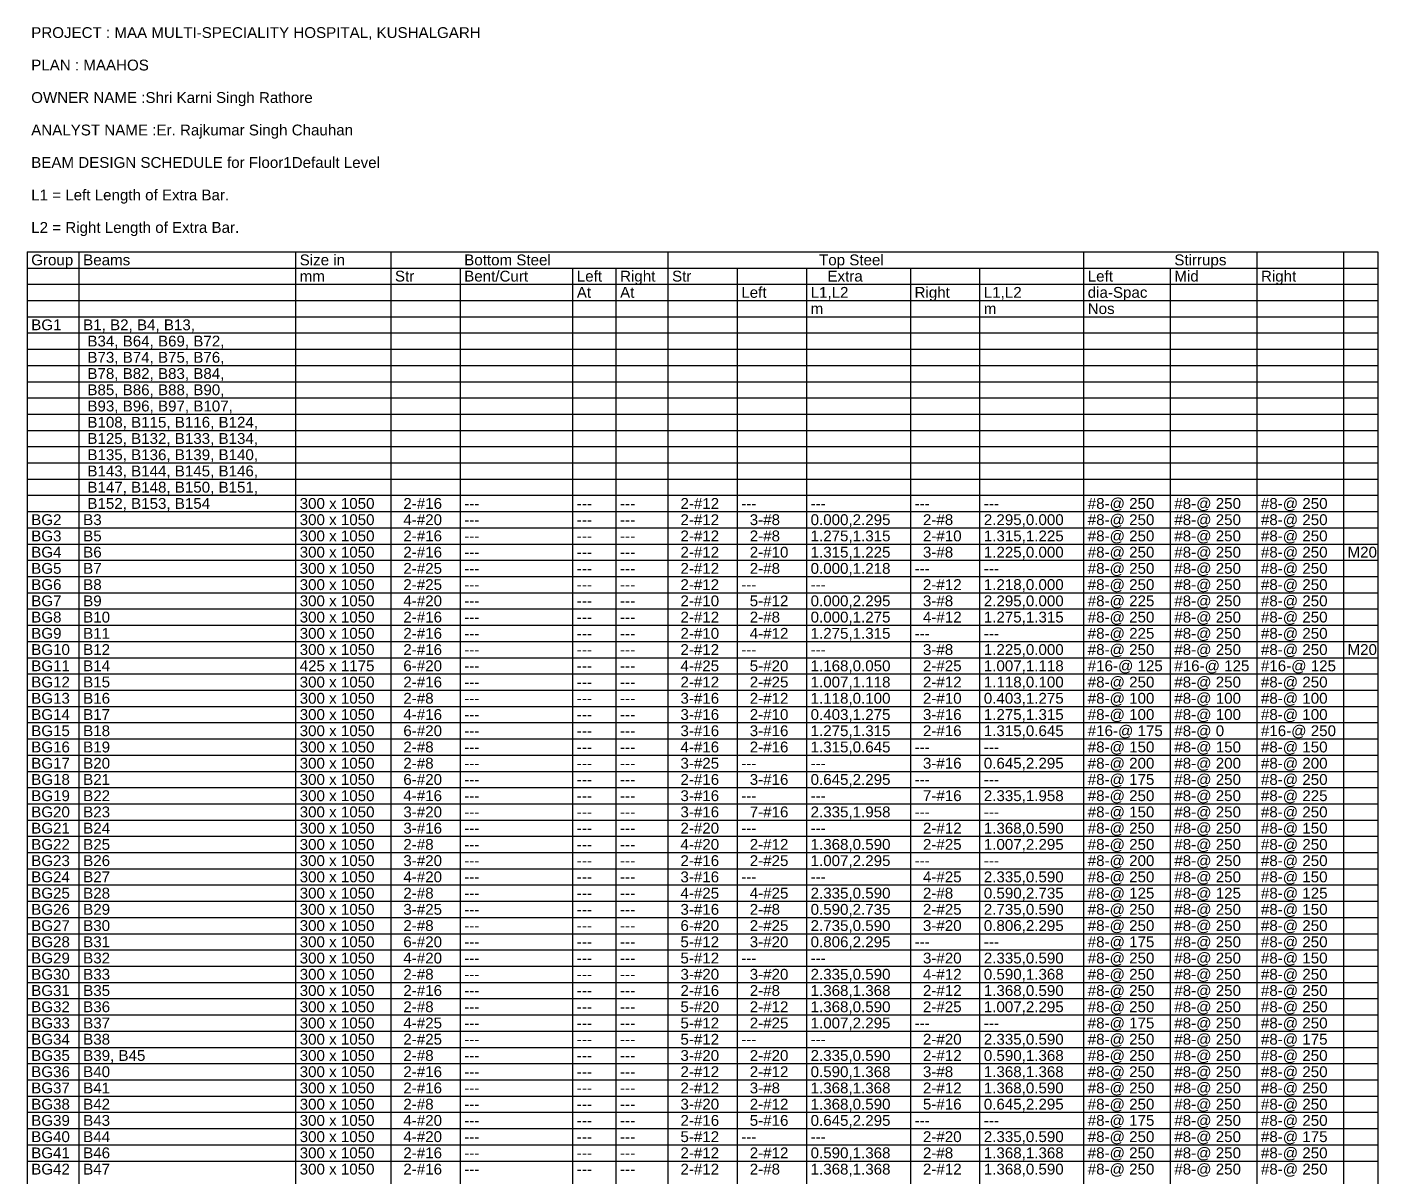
# Model space of a CAD drawing. Extents: x 26.9 to 95.5, y 3.3 to 59.7.
# Drawn here: x 70.56 to 95.52, y 34.95 to 56.2 of the extents above; entities that cross this region are included whole.
import ezdxf

# ---------------------------------------------------------------- set-up
doc = ezdxf.new("R2010")
doc.units = 0
doc.layers.add('Schedule', color=3, linetype='CONTINUOUS')
doc.styles.add('STRUDS_Arial', font='ARIAL.TTF', dxfattribs={"height": 0.04})

msp = doc.modelspace()

# ---------------------------------------------------------------- linework, layer by layer
at = {"layer": 'Schedule'}
for p, q in [((70.558, 52.05), (70.558, 15.4501)), ((70.558, 52.05), (95.518, 52.05)), ((71.518, 52.05), (71.518, 15.4501)), ((75.518, 52.05), (75.518, 15.4501)), ((77.278, 52.05), (77.278, 15.4501)), ((82.398, 52.05), (82.398, 15.4501)), ((90.078, 52.05), (90.078, 15.4501)), ((93.278, 52.05), (93.278, 15.4501)), ((94.878, 52.05), (94.878, 15.4501)), ((95.518, 52.05), (95.518, 15.4501)), ((70.558, 51.75), (95.518, 51.75)), ((78.558, 51.75), (78.558, 15.4501)), ((80.638, 51.75), (80.638, 15.4501)), ((81.438, 51.75), (81.438, 15.4501)), ((83.678, 51.75), (83.678, 15.4501)), ((84.958, 51.75), (84.958, 15.4501)), ((86.878, 51.75), (86.878, 15.4501)), ((88.158, 51.75), (88.158, 15.4501)), ((91.678, 51.75), (91.678, 15.4501)), ((70.558, 51.45), (95.518, 51.45)), ((70.558, 51.15), (95.518, 51.15)), ((70.558, 50.85), (95.518, 50.85)), ((70.558, 50.55), (95.518, 50.55)), ((70.558, 50.25), (95.518, 50.25)), ((70.558, 49.95), (95.518, 49.95)), ((70.558, 49.65), (95.518, 49.65)), ((70.558, 49.35), (95.518, 49.35)), ((70.558, 49.05), (95.518, 49.05)), ((70.558, 48.75), (95.518, 48.75)), ((70.558, 48.45), (95.518, 48.45)), ((70.558, 48.15), (95.518, 48.15)), ((70.558, 47.85), (95.518, 47.85)), ((70.558, 47.55), (95.518, 47.55)), ((70.558, 47.25), (95.518, 47.25)), ((70.558, 46.95), (95.518, 46.95)), ((70.558, 46.65), (95.518, 46.65)), ((70.558, 46.35), (95.518, 46.35)), ((70.558, 46.05), (95.518, 46.05)), ((70.558, 45.75), (95.518, 45.75)), ((70.558, 45.45), (95.518, 45.45)), ((70.558, 45.15), (95.518, 45.15)), ((70.558, 44.85), (95.518, 44.85)), ((70.558, 44.55), (95.518, 44.55)), ((70.558, 44.25), (95.518, 44.25)), ((70.558, 43.95), (95.518, 43.95)), ((70.558, 43.65), (95.518, 43.65)), ((70.558, 43.35), (95.518, 43.35)), ((70.558, 43.05), (95.518, 43.05)), ((70.558, 42.75), (95.518, 42.75)), ((70.558, 42.45), (95.518, 42.45)), ((70.558, 42.15), (95.518, 42.15)), ((70.558, 41.85), (95.518, 41.85)), ((70.558, 41.55), (95.518, 41.55)), ((70.558, 41.25), (95.518, 41.25)), ((70.558, 40.95), (95.518, 40.95)), ((70.558, 40.65), (95.518, 40.65)), ((70.558, 40.35), (95.518, 40.35)), ((70.558, 40.05), (95.518, 40.05)), ((70.558, 39.75), (95.518, 39.75)), ((70.558, 39.45), (95.518, 39.45)), ((70.558, 39.15), (95.518, 39.15)), ((70.558, 38.85), (95.518, 38.85)), ((70.558, 38.55), (95.518, 38.55)), ((70.558, 38.25), (95.518, 38.25)), ((70.558, 37.95), (95.518, 37.95)), ((70.558, 37.65), (95.518, 37.65)), ((70.558, 37.35), (95.518, 37.35)), ((70.558, 37.05), (95.518, 37.05)), ((70.558, 36.75), (95.518, 36.75)), ((70.558, 36.45), (95.518, 36.45)), ((70.558, 36.15), (95.518, 36.15)), ((70.558, 35.85), (95.518, 35.85)), ((70.558, 35.55), (95.518, 35.55)), ((70.558, 35.25), (95.518, 35.25))]:
    msp.add_line(p, q, dxfattribs=at)

# ---------------------------------------------------------------- texts
at = {"layer": 'Schedule', "style": 'STRUDS_Arial'}
for s, p in [(' PROJECT : MAA MULTI-SPECIALITY HOSPITAL, KUSHALGARH', (70.558, 56)), (' PLAN : MAAHOS', (70.558, 55.4)), (' OWNER NAME :Shri Karni Singh Rathore', (70.558, 54.8)), (' ANALYST NAME :Er. Rajkumar Singh Chauhan', (70.558, 54.2)), (' BEAM DESIGN SCHEDULE for Floor1Default Level', (70.558, 53.6)), (' L1 = Left Length of Extra Bar.', (70.558, 53)), (' L2 = Right Length of Extra Bar.', (70.558, 52.4)), (' Group', (70.558, 51.8)), (' Beams', (71.518, 51.8)), (' Size in', (75.518, 51.8)), (' Bottom Steel', (78.558, 51.8)), ('   Top Steel', (84.958, 51.8)), (' Stirrups', (91.678, 51.8)), (' Str', (77.278, 51.5)), (' Bent/Curt', (78.558, 51.5)), (' Left', (80.638, 51.5)), (' Right', (81.438, 51.5)), (' Str', (82.398, 51.5)), ('     Extra', (84.958, 51.5)), (' Left', (90.078, 51.5)), (' Mid', (91.678, 51.5)), (' Right', (93.278, 51.5)), (' mm', (75.518, 51.5)), (' At', (80.638, 51.2)), (' At', (81.438, 51.2)), (' Left', (83.678, 51.2)), (' L1,L2', (84.958, 51.2)), (' Right', (86.878, 51.2)), (' L1,L2', (88.158, 51.2)), (' dia-Spac', (90.078, 51.2)), (' m', (84.958, 50.9)), (' m', (88.158, 50.9)), (' Nos', (90.078, 50.9)), (' BG1', (70.558, 50.6)), (' B1, B2, B4, B13,', (71.518, 50.6)), ('  B34, B64, B69, B72,', (71.518, 50.3)), ('  B73, B74, B75, B76,', (71.518, 50)), ('  B78, B82, B83, B84,', (71.518, 49.7)), ('  B85, B86, B88, B90,', (71.518, 49.4)), ('  B93, B96, B97, B107,', (71.518, 49.1)), ('  B108, B115, B116, B124,', (71.518, 48.8)), ('  B125, B132, B133, B134,', (71.518, 48.5)), ('  B135, B136, B139, B140,', (71.518, 48.2)), ('  B143, B144, B145, B146,', (71.518, 47.9)), ('  B147, B148, B150, B151,', (71.518, 47.6)), ('  B152, B153, B154', (71.518, 47.3)), (' 300 x 1050', (75.518, 47.3)), ('   2-#16', (77.278, 47.3)), ('   2-#12', (82.398, 47.3)), (' #8-@ 250', (90.078, 47.3)), (' #8-@ 250', (91.678, 47.3)), (' #8-@ 250', (93.278, 47.3)), (' BG2', (70.558, 47)), (' B3', (71.518, 47)), (' 300 x 1050', (75.518, 47)), ('   4-#20', (77.278, 47)), (' ---', (78.558, 47.3)), (' ---', (80.638, 47.3)), (' ---', (81.438, 47.3)), ('   2-#12', (82.398, 47)), (' ---', (83.678, 47.3)), ('   3-#8', (83.678, 47)), (' 0.000,2.295', (84.958, 47)), (' ---', (84.958, 47.3)), (' ---', (86.878, 47.3)), ('   2-#8', (86.878, 47)), (' ---', (88.158, 47.3)), (' 2.295,0.000', (88.158, 47)), (' #8-@ 250', (90.078, 47)), (' #8-@ 250', (91.678, 47)), (' #8-@ 250', (93.278, 47)), (' ---', (78.558, 47)), (' ---', (80.638, 47)), (' ---', (81.438, 47)), (' BG3', (70.558, 46.7)), (' B5', (71.518, 46.7)), (' 300 x 1050', (75.518, 46.7)), ('   2-#16', (77.278, 46.7)), (' ---', (78.558, 46.7)), (' ---', (80.638, 46.7)), (' ---', (81.438, 46.7)), ('   2-#12', (82.398, 46.7)), ('   2-#8', (83.678, 46.7)), (' 1.275,1.315', (84.958, 46.7)), ('   2-#10', (86.878, 46.7)), (' 1.315,1.225', (88.158, 46.7)), (' #8-@ 250', (90.078, 46.7)), (' #8-@ 250', (91.678, 46.7)), (' #8-@ 250', (93.278, 46.7)), (' BG4', (70.558, 46.4)), (' B6', (71.518, 46.4)), (' 300 x 1050', (75.518, 46.4)), ('   2-#16', (77.278, 46.4)), (' ---', (78.558, 46.4)), (' ---', (80.638, 46.4)), (' ---', (81.438, 46.4)), ('   2-#12', (82.398, 46.4)), ('   2-#10', (83.678, 46.4)), (' 1.315,1.225', (84.958, 46.4)), ('   3-#8', (86.878, 46.4)), (' 1.225,0.000', (88.158, 46.4)), (' #8-@ 250', (90.078, 46.4)), (' #8-@ 250', (91.678, 46.4)), (' #8-@ 250', (93.278, 46.4)), (' M20', (94.878, 46.4)), (' BG5', (70.558, 46.1)), (' B7', (71.518, 46.1)), (' 300 x 1050', (75.518, 46.1)), ('   2-#25', (77.278, 46.1)), (' ---', (78.558, 46.1)), (' ---', (80.638, 46.1)), (' ---', (81.438, 46.1)), ('   2-#12', (82.398, 46.1)), ('   2-#8', (83.678, 46.1)), (' 0.000,1.218', (84.958, 46.1)), (' ---', (86.878, 46.1)), (' ---', (88.158, 46.1)), (' #8-@ 250', (90.078, 46.1)), (' #8-@ 250', (91.678, 46.1)), (' #8-@ 250', (93.278, 46.1)), (' BG6', (70.558, 45.8)), (' B8', (71.518, 45.8)), (' 300 x 1050', (75.518, 45.8)), ('   2-#25', (77.278, 45.8)), ('   2-#12', (82.398, 45.8)), ('   2-#12', (86.878, 45.8)), (' 1.218,0.000', (88.158, 45.8)), (' #8-@ 250', (90.078, 45.8)), (' #8-@ 250', (91.678, 45.8)), (' #8-@ 250', (93.278, 45.8)), (' BG7', (70.558, 45.5)), (' B9', (71.518, 45.5)), (' 300 x 1050', (75.518, 45.5)), ('   4-#20', (77.278, 45.5)), (' ---', (78.558, 45.8)), (' ---', (80.638, 45.8)), (' ---', (81.438, 45.8)), ('   2-#10', (82.398, 45.5)), (' ---', (83.678, 45.8)), ('   5-#12', (83.678, 45.5)), (' 0.000,2.295', (84.958, 45.5)), (' ---', (84.958, 45.8)), ('   3-#8', (86.878, 45.5)), (' 2.295,0.000', (88.158, 45.5)), (' #8-@ 225', (90.078, 45.5)), (' #8-@ 250', (91.678, 45.5)), (' #8-@ 250', (93.278, 45.5)), (' ---', (78.558, 45.5)), (' ---', (80.638, 45.5)), (' ---', (81.438, 45.5)), (' BG8', (70.558, 45.2)), (' B10', (71.518, 45.2)), (' 300 x 1050', (75.518, 45.2)), ('   2-#16', (77.278, 45.2)), (' ---', (78.558, 45.2)), (' ---', (80.638, 45.2)), (' ---', (81.438, 45.2)), ('   2-#12', (82.398, 45.2)), ('   2-#8', (83.678, 45.2)), (' 0.000,1.275', (84.958, 45.2)), ('   4-#12', (86.878, 45.2)), (' 1.275,1.315', (88.158, 45.2)), (' #8-@ 250', (90.078, 45.2)), (' #8-@ 250', (91.678, 45.2)), (' #8-@ 250', (93.278, 45.2)), (' BG9', (70.558, 44.9)), (' B11', (71.518, 44.9)), (' 300 x 1050', (75.518, 44.9)), ('   2-#16', (77.278, 44.9)), (' ---', (78.558, 44.9)), (' ---', (80.638, 44.9)), (' ---', (81.438, 44.9)), ('   2-#10', (82.398, 44.9)), ('   4-#12', (83.678, 44.9)), (' 1.275,1.315', (84.958, 44.9)), (' ---', (86.878, 44.9)), (' ---', (88.158, 44.9)), (' #8-@ 225', (90.078, 44.9)), (' #8-@ 250', (91.678, 44.9)), (' #8-@ 250', (93.278, 44.9)), (' BG10', (70.558, 44.6)), (' B12', (71.518, 44.6)), (' 300 x 1050', (75.518, 44.6)), ('   2-#16', (77.278, 44.6)), (' ---', (78.558, 44.6)), (' ---', (80.638, 44.6)), (' ---', (81.438, 44.6)), ('   2-#12', (82.398, 44.6)), (' ---', (83.678, 44.6)), (' ---', (84.958, 44.6)), ('   3-#8', (86.878, 44.6)), (' 1.225,0.000', (88.158, 44.6)), (' #8-@ 250', (90.078, 44.6)), (' #8-@ 250', (91.678, 44.6)), (' #8-@ 250', (93.278, 44.6)), (' M20', (94.878, 44.6)), (' BG11', (70.558, 44.3)), (' B14', (71.518, 44.3)), (' 425 x 1175', (75.518, 44.3)), ('   6-#20', (77.278, 44.3)), ('   4-#25', (82.398, 44.3)), ('   5-#20', (83.678, 44.3)), (' 1.168,0.050', (84.958, 44.3)), ('   2-#25', (86.878, 44.3)), (' 1.007,1.118', (88.158, 44.3)), (' #16-@ 125', (90.078, 44.3)), (' #16-@ 125', (91.678, 44.3)), (' #16-@ 125', (93.278, 44.3)), (' BG12', (70.558, 44)), (' B15', (71.518, 44)), (' 300 x 1050', (75.518, 44)), ('   2-#16', (77.278, 44)), (' ---', (78.558, 44.3)), (' ---', (80.638, 44.3)), (' ---', (81.438, 44.3)), ('   2-#12', (82.398, 44)), ('   2-#25', (83.678, 44)), (' 1.007,1.118', (84.958, 44)), ('   2-#12', (86.878, 44)), (' 1.118,0.100', (88.158, 44)), (' #8-@ 250', (90.078, 44)), (' #8-@ 250', (91.678, 44)), (' #8-@ 250', (93.278, 44)), (' ---', (78.558, 44)), (' ---', (80.638, 44)), (' ---', (81.438, 44)), (' BG13', (70.558, 43.7)), (' B16', (71.518, 43.7)), (' 300 x 1050', (75.518, 43.7)), ('   2-#8', (77.278, 43.7)), (' ---', (78.558, 43.7)), (' ---', (80.638, 43.7)), (' ---', (81.438, 43.7)), ('   3-#16', (82.398, 43.7)), ('   2-#12', (83.678, 43.7)), (' 1.118,0.100', (84.958, 43.7)), ('   2-#10', (86.878, 43.7)), (' 0.403,1.275', (88.158, 43.7)), (' #8-@ 100', (90.078, 43.7)), (' #8-@ 100', (91.678, 43.7)), (' #8-@ 100', (93.278, 43.7)), (' BG14', (70.558, 43.4)), (' B17', (71.518, 43.4)), (' 300 x 1050', (75.518, 43.4)), ('   4-#16', (77.278, 43.4)), (' ---', (78.558, 43.4)), (' ---', (80.638, 43.4)), (' ---', (81.438, 43.4)), ('   3-#16', (82.398, 43.4)), ('   2-#10', (83.678, 43.4)), (' 0.403,1.275', (84.958, 43.4)), ('   3-#16', (86.878, 43.4)), (' 1.275,1.315', (88.158, 43.4)), (' #8-@ 100', (90.078, 43.4)), (' #8-@ 100', (91.678, 43.4)), (' #8-@ 100', (93.278, 43.4)), (' BG15', (70.558, 43.1)), (' B18', (71.518, 43.1)), (' 300 x 1050', (75.518, 43.1)), ('   6-#20', (77.278, 43.1)), (' ---', (78.558, 43.1)), (' ---', (80.638, 43.1)), (' ---', (81.438, 43.1)), ('   3-#16', (82.398, 43.1)), ('   3-#16', (83.678, 43.1)), (' 1.275,1.315', (84.958, 43.1)), ('   2-#16', (86.878, 43.1)), (' 1.315,0.645', (88.158, 43.1)), (' #16-@ 175', (90.078, 43.1)), (' #8-@ 0', (91.678, 43.1)), (' #16-@ 250', (93.278, 43.1)), (' BG16', (70.558, 42.8)), (' B19', (71.518, 42.8)), (' 300 x 1050', (75.518, 42.8)), ('   2-#8', (77.278, 42.8)), ('   4-#16', (82.398, 42.8)), ('   2-#16', (83.678, 42.8)), (' 1.315,0.645', (84.958, 42.8)), (' #8-@ 150', (90.078, 42.8)), (' #8-@ 150', (91.678, 42.8)), (' #8-@ 150', (93.278, 42.8)), (' BG17', (70.558, 42.5)), (' B20', (71.518, 42.5)), (' 300 x 1050', (75.518, 42.5)), ('   2-#8', (77.278, 42.5)), (' ---', (78.558, 42.8)), (' ---', (80.638, 42.8)), (' ---', (81.438, 42.8)), ('   3-#25', (82.398, 42.5)), (' ---', (86.878, 42.8)), ('   3-#16', (86.878, 42.5)), (' 0.645,2.295', (88.158, 42.5)), (' ---', (88.158, 42.8)), (' #8-@ 200', (90.078, 42.5)), (' #8-@ 200', (91.678, 42.5)), (' #8-@ 200', (93.278, 42.5)), (' ---', (78.558, 42.5)), (' ---', (80.638, 42.5)), (' ---', (81.438, 42.5)), (' ---', (83.678, 42.5)), (' ---', (84.958, 42.5)), (' BG18', (70.558, 42.2)), (' B21', (71.518, 42.2)), (' 300 x 1050', (75.518, 42.2)), ('   6-#20', (77.278, 42.2)), (' ---', (78.558, 42.2)), (' ---', (80.638, 42.2)), (' ---', (81.438, 42.2)), ('   2-#16', (82.398, 42.2)), ('   3-#16', (83.678, 42.2)), (' 0.645,2.295', (84.958, 42.2)), (' ---', (86.878, 42.2)), (' ---', (88.158, 42.2)), (' #8-@ 175', (90.078, 42.2)), (' #8-@ 250', (91.678, 42.2)), (' #8-@ 250', (93.278, 42.2)), (' BG19', (70.558, 41.9)), (' B22', (71.518, 41.9)), (' 300 x 1050', (75.518, 41.9)), ('   4-#16', (77.278, 41.9)), (' ---', (78.558, 41.9)), (' ---', (80.638, 41.9)), (' ---', (81.438, 41.9)), ('   3-#16', (82.398, 41.9)), (' ---', (83.678, 41.9)), (' ---', (84.958, 41.9)), ('   7-#16', (86.878, 41.9)), (' 2.335,1.958', (88.158, 41.9)), (' #8-@ 250', (90.078, 41.9)), (' #8-@ 250', (91.678, 41.9)), (' #8-@ 225', (93.278, 41.9)), (' BG20', (70.558, 41.6)), (' B23', (71.518, 41.6)), (' 300 x 1050', (75.518, 41.6)), ('   3-#20', (77.278, 41.6)), (' ---', (78.558, 41.6)), (' ---', (80.638, 41.6)), (' ---', (81.438, 41.6)), ('   3-#16', (82.398, 41.6)), ('   7-#16', (83.678, 41.6)), (' 2.335,1.958', (84.958, 41.6)), (' ---', (86.878, 41.6)), (' ---', (88.158, 41.6)), (' #8-@ 150', (90.078, 41.6)), (' #8-@ 250', (91.678, 41.6)), (' #8-@ 250', (93.278, 41.6)), (' BG21', (70.558, 41.3)), (' B24', (71.518, 41.3)), (' 300 x 1050', (75.518, 41.3)), ('   3-#16', (77.278, 41.3)), ('   2-#20', (82.398, 41.3)), ('   2-#12', (86.878, 41.3)), (' 1.368,0.590', (88.158, 41.3)), (' #8-@ 250', (90.078, 41.3)), (' #8-@ 250', (91.678, 41.3)), (' #8-@ 150', (93.278, 41.3)), (' BG22', (70.558, 41)), (' B25', (71.518, 41)), (' 300 x 1050', (75.518, 41)), ('   2-#8', (77.278, 41)), (' ---', (78.558, 41.3)), (' ---', (80.638, 41.3)), (' ---', (81.438, 41.3)), ('   4-#20', (82.398, 41)), (' ---', (83.678, 41.3)), ('   2-#12', (83.678, 41)), (' ---', (84.958, 41.3)), (' 1.368,0.590', (84.958, 41)), ('   2-#25', (86.878, 41)), (' 1.007,2.295', (88.158, 41)), (' #8-@ 250', (90.078, 41)), (' #8-@ 250', (91.678, 41)), (' #8-@ 250', (93.278, 41)), (' ---', (78.558, 41)), (' ---', (80.638, 41)), (' ---', (81.438, 41)), (' BG23', (70.558, 40.7)), (' B26', (71.518, 40.7)), (' 300 x 1050', (75.518, 40.7)), ('   3-#20', (77.278, 40.7)), (' ---', (78.558, 40.7)), (' ---', (80.638, 40.7)), (' ---', (81.438, 40.7)), ('   2-#16', (82.398, 40.7)), ('   2-#25', (83.678, 40.7)), (' 1.007,2.295', (84.958, 40.7)), (' ---', (86.878, 40.7)), (' ---', (88.158, 40.7)), (' #8-@ 200', (90.078, 40.7)), (' #8-@ 250', (91.678, 40.7)), (' #8-@ 250', (93.278, 40.7)), (' BG24', (70.558, 40.4)), (' B27', (71.518, 40.4)), (' 300 x 1050', (75.518, 40.4)), ('   4-#20', (77.278, 40.4)), (' ---', (78.558, 40.4)), (' ---', (80.638, 40.4)), (' ---', (81.438, 40.4)), ('   3-#16', (82.398, 40.4)), (' ---', (83.678, 40.4)), (' ---', (84.958, 40.4)), ('   4-#25', (86.878, 40.4)), (' 2.335,0.590', (88.158, 40.4)), (' #8-@ 250', (90.078, 40.4)), (' #8-@ 250', (91.678, 40.4)), (' #8-@ 150', (93.278, 40.4)), (' BG25', (70.558, 40.1)), (' B28', (71.518, 40.1)), (' 300 x 1050', (75.518, 40.1)), ('   2-#8', (77.278, 40.1)), (' ---', (78.558, 40.1)), (' ---', (80.638, 40.1)), (' ---', (81.438, 40.1)), ('   4-#25', (82.398, 40.1)), ('   4-#25', (83.678, 40.1)), (' 2.335,0.590', (84.958, 40.1)), ('   2-#8', (86.878, 40.1)), (' 0.590,2.735', (88.158, 40.1)), (' #8-@ 125', (90.078, 40.1)), (' #8-@ 125', (91.678, 40.1)), (' #8-@ 125', (93.278, 40.1)), (' BG26', (70.558, 39.8)), (' B29', (71.518, 39.8)), (' 300 x 1050', (75.518, 39.8)), ('   3-#25', (77.278, 39.8)), ('   3-#16', (82.398, 39.8)), ('   2-#8', (83.678, 39.8)), (' 0.590,2.735', (84.958, 39.8)), ('   2-#25', (86.878, 39.8)), (' 2.735,0.590', (88.158, 39.8)), (' #8-@ 250', (90.078, 39.8)), (' #8-@ 250', (91.678, 39.8)), (' #8-@ 150', (93.278, 39.8)), (' BG27', (70.558, 39.5)), (' B30', (71.518, 39.5)), (' 300 x 1050', (75.518, 39.5)), ('   2-#8', (77.278, 39.5)), (' ---', (78.558, 39.8)), (' ---', (80.638, 39.8)), (' ---', (81.438, 39.8)), ('   6-#20', (82.398, 39.5)), ('   2-#25', (83.678, 39.5)), (' 2.735,0.590', (84.958, 39.5)), ('   3-#20', (86.878, 39.5)), (' 0.806,2.295', (88.158, 39.5)), (' #8-@ 250', (90.078, 39.5)), (' #8-@ 250', (91.678, 39.5)), (' #8-@ 250', (93.278, 39.5)), (' ---', (78.558, 39.5)), (' ---', (80.638, 39.5)), (' ---', (81.438, 39.5)), (' BG28', (70.558, 39.2)), (' B31', (71.518, 39.2)), (' 300 x 1050', (75.518, 39.2)), ('   6-#20', (77.278, 39.2)), (' ---', (78.558, 39.2)), (' ---', (80.638, 39.2)), (' ---', (81.438, 39.2)), ('   5-#12', (82.398, 39.2)), ('   3-#20', (83.678, 39.2)), (' 0.806,2.295', (84.958, 39.2)), (' ---', (86.878, 39.2)), (' ---', (88.158, 39.2)), (' #8-@ 175', (90.078, 39.2)), (' #8-@ 250', (91.678, 39.2)), (' #8-@ 250', (93.278, 39.2)), (' BG29', (70.558, 38.9)), (' B32', (71.518, 38.9)), (' 300 x 1050', (75.518, 38.9)), ('   4-#20', (77.278, 38.9)), (' ---', (78.558, 38.9)), (' ---', (80.638, 38.9)), (' ---', (81.438, 38.9)), ('   5-#12', (82.398, 38.9)), (' ---', (83.678, 38.9)), (' ---', (84.958, 38.9)), ('   3-#20', (86.878, 38.9)), (' 2.335,0.590', (88.158, 38.9)), (' #8-@ 250', (90.078, 38.9)), (' #8-@ 250', (91.678, 38.9)), (' #8-@ 150', (93.278, 38.9)), (' BG30', (70.558, 38.6)), (' B33', (71.518, 38.6)), (' 300 x 1050', (75.518, 38.6)), ('   2-#8', (77.278, 38.6)), (' ---', (78.558, 38.6)), (' ---', (80.638, 38.6)), (' ---', (81.438, 38.6)), ('   3-#20', (82.398, 38.6)), ('   3-#20', (83.678, 38.6)), (' 2.335,0.590', (84.958, 38.6)), ('   4-#12', (86.878, 38.6)), (' 0.590,1.368', (88.158, 38.6)), (' #8-@ 250', (90.078, 38.6)), (' #8-@ 250', (91.678, 38.6)), (' #8-@ 250', (93.278, 38.6)), (' BG31', (70.558, 38.3)), (' B35', (71.518, 38.3)), (' 300 x 1050', (75.518, 38.3)), ('   2-#16', (77.278, 38.3)), ('   2-#16', (82.398, 38.3)), ('   2-#8', (83.678, 38.3)), (' 1.368,1.368', (84.958, 38.3)), ('   2-#12', (86.878, 38.3)), (' 1.368,0.590', (88.158, 38.3)), (' #8-@ 250', (90.078, 38.3)), (' #8-@ 250', (91.678, 38.3)), (' #8-@ 250', (93.278, 38.3)), (' BG32', (70.558, 38)), (' B36', (71.518, 38)), (' 300 x 1050', (75.518, 38)), ('   2-#8', (77.278, 38)), (' ---', (78.558, 38.3)), (' ---', (80.638, 38.3)), (' ---', (81.438, 38.3)), ('   5-#20', (82.398, 38)), ('   2-#12', (83.678, 38)), (' 1.368,0.590', (84.958, 38)), ('   2-#25', (86.878, 38)), (' 1.007,2.295', (88.158, 38)), (' #8-@ 250', (90.078, 38)), (' #8-@ 250', (91.678, 38)), (' #8-@ 250', (93.278, 38)), (' ---', (78.558, 38)), (' ---', (80.638, 38)), (' ---', (81.438, 38)), (' BG33', (70.558, 37.7)), (' B37', (71.518, 37.7)), (' 300 x 1050', (75.518, 37.7)), ('   4-#25', (77.278, 37.7)), (' ---', (78.558, 37.7)), (' ---', (80.638, 37.7)), (' ---', (81.438, 37.7)), ('   5-#12', (82.398, 37.7)), ('   2-#25', (83.678, 37.7)), (' 1.007,2.295', (84.958, 37.7)), (' ---', (86.878, 37.7)), (' ---', (88.158, 37.7)), (' #8-@ 175', (90.078, 37.7)), (' #8-@ 250', (91.678, 37.7)), (' #8-@ 250', (93.278, 37.7)), (' BG34', (70.558, 37.4)), (' B38', (71.518, 37.4)), (' 300 x 1050', (75.518, 37.4)), ('   2-#25', (77.278, 37.4)), (' ---', (78.558, 37.4)), (' ---', (80.638, 37.4)), (' ---', (81.438, 37.4)), ('   5-#12', (82.398, 37.4)), (' ---', (83.678, 37.4)), (' ---', (84.958, 37.4)), ('   2-#20', (86.878, 37.4)), (' 2.335,0.590', (88.158, 37.4)), (' #8-@ 250', (90.078, 37.4)), (' #8-@ 250', (91.678, 37.4)), (' #8-@ 175', (93.278, 37.4)), (' BG35', (70.558, 37.1)), (' B39, B45', (71.518, 37.1)), (' 300 x 1050', (75.518, 37.1)), ('   2-#8', (77.278, 37.1)), ('   3-#20', (82.398, 37.1)), ('   2-#20', (83.678, 37.1)), (' 2.335,0.590', (84.958, 37.1)), ('   2-#12', (86.878, 37.1)), (' 0.590,1.368', (88.158, 37.1)), (' #8-@ 250', (90.078, 37.1)), (' #8-@ 250', (91.678, 37.1)), (' #8-@ 250', (93.278, 37.1)), (' BG36', (70.558, 36.8)), (' B40', (71.518, 36.8)), (' 300 x 1050', (75.518, 36.8)), ('   2-#16', (77.278, 36.8)), (' ---', (78.558, 37.1)), (' ---', (80.638, 37.1)), (' ---', (81.438, 37.1)), ('   2-#12', (82.398, 36.8)), ('   2-#12', (83.678, 36.8)), (' 0.590,1.368', (84.958, 36.8)), ('   3-#8', (86.878, 36.8)), (' 1.368,1.368', (88.158, 36.8)), (' #8-@ 250', (90.078, 36.8)), (' #8-@ 250', (91.678, 36.8)), (' #8-@ 250', (93.278, 36.8)), (' BG37', (70.558, 36.5)), (' B41', (71.518, 36.5)), (' 300 x 1050', (75.518, 36.5)), ('   2-#16', (77.278, 36.5)), (' ---', (78.558, 36.8)), (' ---', (80.638, 36.8)), (' ---', (81.438, 36.8)), ('   2-#12', (82.398, 36.5)), ('   3-#8', (83.678, 36.5)), (' 1.368,1.368', (84.958, 36.5)), ('   2-#12', (86.878, 36.5)), (' 1.368,0.590', (88.158, 36.5)), (' #8-@ 250', (90.078, 36.5)), (' #8-@ 250', (91.678, 36.5)), (' #8-@ 250', (93.278, 36.5)), (' ---', (78.558, 36.5)), (' ---', (80.638, 36.5)), (' ---', (81.438, 36.5)), (' BG38', (70.558, 36.2001)), (' B42', (71.518, 36.2001)), (' 300 x 1050', (75.518, 36.2001)), ('   2-#8', (77.278, 36.2001)), (' ---', (78.558, 36.2001)), (' ---', (80.638, 36.2001)), (' ---', (81.438, 36.2001)), ('   3-#20', (82.398, 36.2001)), ('   2-#12', (83.678, 36.2001)), (' 1.368,0.590', (84.958, 36.2001)), ('   5-#16', (86.878, 36.2001)), (' 0.645,2.295', (88.158, 36.2001)), (' #8-@ 250', (90.078, 36.2001)), (' #8-@ 250', (91.678, 36.2001)), (' #8-@ 250', (93.278, 36.2001)), (' BG39', (70.558, 35.9001)), (' B43', (71.518, 35.9001)), (' 300 x 1050', (75.518, 35.9001)), ('   4-#20', (77.278, 35.9001)), (' ---', (78.558, 35.9001)), (' ---', (80.638, 35.9001)), (' ---', (81.438, 35.9001)), ('   2-#16', (82.398, 35.9001)), ('   5-#16', (83.678, 35.9001)), (' 0.645,2.295', (84.958, 35.9001)), (' ---', (86.878, 35.9001)), (' ---', (88.158, 35.9001)), (' #8-@ 175', (90.078, 35.9001)), (' #8-@ 250', (91.678, 35.9001)), (' #8-@ 250', (93.278, 35.9001)), (' BG40', (70.558, 35.6001)), (' B44', (71.518, 35.6001)), (' 300 x 1050', (75.518, 35.6001)), ('   4-#20', (77.278, 35.6001)), ('   5-#12', (82.398, 35.6001)), ('   2-#20', (86.878, 35.6001)), (' 2.335,0.590', (88.158, 35.6001)), (' #8-@ 250', (90.078, 35.6001)), (' #8-@ 250', (91.678, 35.6001)), (' #8-@ 175', (93.278, 35.6001)), (' BG41', (70.558, 35.3001)), (' B46', (71.518, 35.3001)), (' 300 x 1050', (75.518, 35.3001)), ('   2-#16', (77.278, 35.3001)), (' ---', (78.558, 35.6001)), (' ---', (80.638, 35.6001)), (' ---', (81.438, 35.6001)), ('   2-#12', (82.398, 35.3001)), (' ---', (83.678, 35.6001)), ('   2-#12', (83.678, 35.3001)), (' 0.590,1.368', (84.958, 35.3001)), (' ---', (84.958, 35.6001)), ('   2-#8', (86.878, 35.3001)), (' 1.368,1.368', (88.158, 35.3001)), (' #8-@ 250', (90.078, 35.3001)), (' #8-@ 250', (91.678, 35.3001)), (' #8-@ 250', (93.278, 35.3001)), (' BG42', (70.558, 35.0001)), (' B47', (71.518, 35.0001)), (' 300 x 1050', (75.518, 35.0001)), ('   2-#16', (77.278, 35.0001)), (' ---', (78.558, 35.3001)), (' ---', (80.638, 35.3001)), (' ---', (81.438, 35.3001)), ('   2-#12', (82.398, 35.0001)), ('   2-#8', (83.678, 35.0001)), (' 1.368,1.368', (84.958, 35.0001)), ('   2-#12', (86.878, 35.0001)), (' 1.368,0.590', (88.158, 35.0001)), (' #8-@ 250', (90.078, 35.0001)), (' #8-@ 250', (91.678, 35.0001)), (' #8-@ 250', (93.278, 35.0001)), (' ---', (78.558, 35.0001)), (' ---', (80.638, 35.0001)), (' ---', (81.438, 35.0001))]:
    msp.add_text(s, height=0.2, dxfattribs=at).set_placement(p)

doc.saveas('drawing.dxf')
